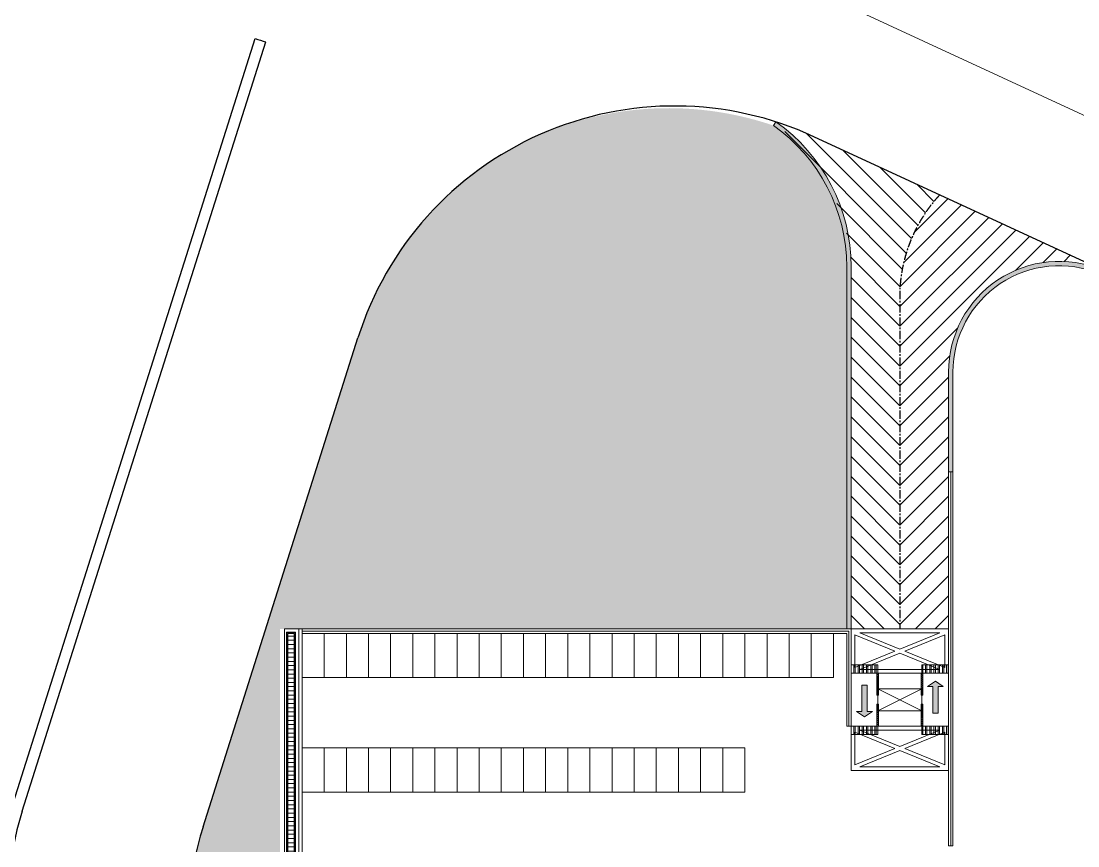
# Model space of a CAD drawing. Header units: millimetres. Extents: x -144017 to 231572, y -32146 to 76935.
# Drawn here: x -119689 to -71959, y 1000 to 38253 of the extents above; entities that cross this region are included whole.
import ezdxf

# ---------------------------------------------------------------- set-up
doc = ezdxf.new("R2010")
doc.units = ezdxf.units.MM
doc.header["$LTSCALE"] = 100
doc.header["$MEASUREMENT"] = 0
doc.linetypes.add('MB- XLHN 20160810$0$CENTER', pattern=[2, 1.25, -0.25, 0.25, -0.25])
for name, color, linetype, lineweight in [('1', 1, 'Continuous', 18), ('1.Fence Wall', 2, 'Continuous', 15), ('3.Curb', 6, 'Continuous', 15), ('ARC_HATCH', 8, 'Continuous', 0), ('Cong k.s ve', 5, 'Continuous', 0), ('HATCH', 8, 'Continuous', 9), ('TAN CANG-profile- REVISE1$0$8', 17, 'Continuous', 0), ('Trench', 30, 'Continuous', 15)]:
    doc.layers.add(name, color=color, linetype=linetype, lineweight=lineweight)
doc.layers.add('1ST_ALIGSIDEWALK', color=5, linetype='Continuous')
doc.layers.add('MB- XLHN 20160810$0$Tim_SHT', color=1, linetype='MB- XLHN 20160810$0$CENTER')
doc.layers.add('ARC-PAKING-AR', color=9, linetype='Continuous', lineweight=0, true_color=0x808080)
pattern_1 = [(31.12187335990033, (-8.214501429116353, 4.578078835154884), (-0.09846186459107055, 0.163081302488206), []), (31.12187335990033, (-8.127320336177945, 4.556539012643043), (-0.09846186459107055, 0.163081302488206), [])]
pattern_2 = [(346.1218733570547, (32.76273227110505, -105.4713818560122), (0.0152309475809043, 0.06164631567083102), [])]
pattern_3 = [(359.9999999957378, (-30076.26285645965, -0.0005669035599566996), (39.68750000590475, 79.37499999704765), [0, -79.37500000000001])]

# ---------------------------------------------------------------- blocks, each defined once
blk = doc.blocks.new('baixe')
at = {"layer": 'ARC-PAKING-AR'}
for points in [[(1.108882577624172, -0.0999704790301621), (0.1088825778570026, -0.09996956656686962), (0.1088807521155104, -2.099969567032531), (1.108880752348341, -2.099970480194315)], [(2.108882577042095, -0.09997139149345458), (1.108882577624172, -0.0999704790301621), (1.108880752464756, -2.099970480194315), (2.108880752930418, -2.0999713933561)], [(3.108882577973418, -0.0999723041895777), (2.108882577624172, -0.0999713921919465), (2.108880752464756, -2.0999713933561), (3.108880752464756, -2.0999723051209)], [(4.108882577624172, -0.09997321688570082), (3.108882578322664, -0.09997230488806963), (3.108880752697587, -2.099972303956747), (4.108880752697587, -2.099973217118531)], [(5.108882577857003, -0.09997321688570082), (4.108882577391341, -0.09997230488806963), (4.108880752697587, -2.099972304189578), (5.108880752930418, -2.099973217351362)], [(6.108882578322664, -0.09997412981465459), (5.108882578322664, -0.09997321711853147), (5.108880752930418, -2.09997321665287), (6.108880752814002, -2.099974129814655)], [(7.108882577274926, -0.09997504181228578), (6.108882578206249, -0.0999741293489933), (6.108880752464756, -2.099974129348993), (7.108880752814002, -2.099975042510778)], [(8.108882577624172, -0.09997504181228578), (7.108882578322664, -0.09997412958182395), (7.108880752814002, -2.099974129348993), (8.108880752930418, -2.099975043907762)], [(9.108882578322664, -0.0999759545084089), (8.108882577740587, -0.09997504227794707), (8.108880752930418, -2.099975042045116), (9.108880752581172, -2.099975955206901)], [(10.10888257797342, -0.09997595497407019), (9.108882578322664, -0.09997504204511642), (9.108880752464756, -2.099975042045116), (10.10888075223193, -2.099975956371054)], [(11.10888257750776, -0.09997595497407019), (10.10888257832266, -0.09997504227794707), (10.10888075293042, -2.099975042976439), (11.10888075269759, -2.099975956836715)], [(12.10888257808983, -0.09997595474123955), (11.10888257808983, -0.09997504227794707), (11.10888075269759, -2.099975042277947), (12.10888075269759, -2.099975955439731)], [(13.10888257832266, -0.09997595497407019), (12.108882577857, -0.09997504251077771), (12.10888075327966, -2.099975042045116), (13.10888075234834, -2.099975955439731)], [(14.10888257797342, -0.09997595497407019), (13.10888257832266, -0.09997504274360836), (13.10888075269759, -2.099975042045116), (14.10888075211551, -2.099975955672562)], [(15.10888257774059, -0.09997686883434653), (14.10888257797342, -0.09997595497407019), (14.10888075269759, -2.09997595474124), (15.10888075269759, -2.099976867903024)], [(16.10888257808983, -0.09997686743736267), (15.10888257808983, -0.09997595497407019), (15.108880752814, -2.099975954508409), (16.10888075258117, -2.099976867670193)], [(17.10888257832266, -0.09997686743736267), (16.10888257832266, -0.09997595497407019), (16.108880752814, -2.099975954508409), (17.10888075269759, -2.099976867670193)], [(18.10888257750776, -0.09997686720453203), (17.10888257820625, -0.09997595474123955), (17.10888075164985, -2.099975955206901), (18.10888075258117, -2.099976867670193)], [(19.10888257808983, -0.09997686720453203), (18.10888257797342, -0.09997595474123955), (18.10888075223193, -2.099975954508409), (19.108880752814, -2.099976869067177)], [(20.10888257797342, -0.09997686720453203), (19.108882577857, -0.09997595474123955), (19.10888075293042, -2.099975954508409), (20.10888075223193, -2.099976868135855)], [(21.10888257797342, -0.0999777796678245), (20.10888257797342, -0.09997686720453203), (20.10888075234834, -2.099976867670193), (21.1088807519991, -2.099977780599147)], [(22.1088825770421, -0.09997778036631644), (21.10888257832266, -0.09997686883434653), (21.10888075188268, -2.099976866273209), (22.10888075258117, -2.099977780831978)], [(23.10888257797342, -0.09997869236394763), (22.10888257762417, -0.09997778106480837), (22.10888075246476, -2.099977780366316), (23.10888075246476, -2.099978693528101)], [(24.108882577857, -0.09997960482724011), (23.10888257797342, -0.09997869236394763), (23.10888075258117, -2.09997869306244), (24.10888075211551, -2.099979607388377)], [(1.108883489388973, -5.278927124571055), (0.1088834905531257, -5.278926212340593), (0.1088816646952182, -7.278926211874932), (1.108881664578803, -7.278927126899362)], [(2.108883489621803, -5.278928036335856), (1.10888349020388, -5.278927125269547), (1.108881664811634, -7.278927124571055), (2.108881664695218, -7.27892803773284)], [(3.10888349020388, -5.278928037500009), (2.108883489854634, -5.278927124571055), (2.108881664928049, -7.2789271264337), (3.108881663996726, -7.278928038664162)], [(4.108883490087464, -5.278928037267178), (3.10888349020388, -5.278927125036716), (3.108881663880311, -7.278927125968039), (4.108881664462388, -7.278928039828315)], [(5.108883489272557, -5.278928037267178), (4.108883490320295, -5.278927126899362), (4.108881664113142, -7.278927124338225), (5.108881664695218, -7.278928038664162)], [(6.108883489854634, -5.278928039129823), (5.108883489738218, -5.278927126666531), (5.108881664811634, -7.278927125036716), (6.108881664695218, -7.278928038198501)], [(7.108883490087464, -5.278928039129823), (6.108883490320295, -5.278927125036716), (6.108881665044464, -7.278927124571055), (7.108881664695218, -7.27892803796567)], [(8.10888348997105, -5.278928037267178), (7.108883490320295, -5.278927125269547), (7.108881664113142, -7.278927124803886), (8.108881664811634, -7.27892803796567)], [(9.108883489156142, -5.278928036568686), (8.108883490320295, -5.278927125036716), (8.108881664113142, -7.278927125036716), (9.108881664462388, -7.278928039595485)], [(10.10888166481163, -5.278928950196132), (9.108881664113142, -5.27892803773284), (9.108879839768633, -7.278928037267178), (10.10887983848806, -7.278928950661793)], [(11.10888166446239, -5.278929862659425), (10.10888166539371, -5.278928949963301), (10.1088798395358, -7.27892894949764), (11.10887983965222, -7.278929862193763)], [(12.10888166469522, -5.278929862892255), (11.10888166492805, -5.278928949730471), (11.10887983895373, -7.278928951360285), (12.1088798395358, -7.278929862659425)], [(13.10888166446239, -5.278928951360285), (12.10888166422956, -5.278928038896993), (12.10887983976863, -7.278928035870194), (13.10887983976863, -7.278928949963301)], [(14.10888166492805, -5.278928950428963), (13.10888166446239, -5.278928038198501), (13.10887983965222, -7.278928037500009), (14.10887983848806, -7.278928950661793)], [(15.10887983907014, -5.278929862892255), (14.10887983988505, -5.278928949730471), (14.10887801425997, -7.278928949264809), (15.10887801437639, -7.278929862659425)], [(16.10887983976863, -5.278930774424225), (15.10887983918656, -5.278929862426594), (15.1088780144928, -7.278929861960933), (16.1088780144928, -7.278930775122717)], [(17.10887983965222, -5.278930774424225), (16.10887983976863, -5.278929862193763), (16.10887801472563, -7.278929861728102), (17.1088780136779, -7.278930774657056)], [(18.10887801425997, -5.278931687353179), (17.10887801484205, -5.27893077605404), (17.10887618805282, -7.278930773958564), (18.10887618910056, -7.27893168781884)], [(19.10887801437639, -5.27893259935081), (18.10887801402714, -5.278931688517332), (18.10887618886773, -7.278931687120348), (19.10887618886773, -7.278932600282133)], [(20.10887801460922, -5.278932601213455), (19.10887801437639, -5.278931688051671), (19.10887618933339, -7.278931686887518), (20.10887618816923, -7.278932600282133)]]:
    blk.add_lwpolyline(points, close=True, dxfattribs=at)
blk = doc.blocks.new('congkiemsoatve')
at = {"layer": 'Cong k.s ve'}
h = blk.add_hatch(dxfattribs=at)
h.set_pattern_fill('ANSI32', color=256, scale=0.01999999999999998, angle=314.9815234228138)
h.set_pattern_definition(pattern_1)
h.paths.add_polyline_path([(-0.1096223883796483, 2.503698272223119), (0.5105686509050429, 1.476485491148196), (0.8315948359668255, 1.670308059430681), (0.2114037971477956, 2.697520839923527)])
h = blk.add_hatch(color=256, dxfattribs=at)
h.dxf.hatch_style = 1
edge = h.paths.add_edge_path()
edge.add_line((-1.347308375872672, 1.19205806509126), (-0.3200243954779578, 1.81228997616563))
edge.add_line((-1.347308375872672, 1.19205806509126), (-1.471354758134112, 1.397514861193486))
edge.add_line((-1.471354758134112, 1.397514861193486), (-1.490741981077008, 0.9652832847787067))
edge.add_line((-1.490741981659085, 0.9652832846622914), (-1.099215611699037, 0.7811444732360542))
edge.add_line((-1.099215611582622, 0.7811444731196389), (-1.223261993727647, 0.9866012692218646))
edge.add_line((-1.223261993378401, 0.9866012693964876), (-0.195978012983687, 1.606833180470858))
edge.add_line((-0.1959780131001025, 1.606833180296235), (-0.3200243955943733, 1.81228997616563))
h = blk.add_hatch(dxfattribs=at)
h.set_pattern_fill('ANSI31', color=256, scale=0.02, angle=-69.95999528286036)
h.set_pattern_definition(pattern_2)
h.paths.add_polyline_path([(-0.3247855922672898, 0.9253115030005574), (0.5312842370476574, 1.442171684582718), (0.4899354225490242, 1.510657270497177), (-0.3661344067659229, 0.9937970889732242)])
h = blk.add_hatch(dxfattribs=at)
h.set_pattern_fill('ANSI32', color=256, scale=0.01999999999999998, angle=314.9815234228138)
h.set_pattern_definition(pattern_1)
h.paths.add_polyline_path([(-2.16418997803703, 1.263233837031294), (-1.544001426082104, 0.2360195542569272), (-1.865027611609548, 0.04219698708038777), (-2.485216163564473, 1.069411269098055)])
h = blk.add_hatch(dxfattribs=at)
h.set_pattern_fill('ANSI31', color=256, scale=0.02, angle=-69.95999528286036)
h.set_pattern_definition(pattern_2)
h.paths.add_polyline_path([(-0.6672135246917605, 0.7185674298671074), (-1.523283353773877, 0.2017072480521165), (-1.56463216803968, 0.2701928343158215), (-0.708562338957563, 0.7870530160143971)])
h = blk.add_hatch(dxfattribs=at)
h.set_pattern_fill('ANSI31', color=256, scale=0.02, angle=-69.95999528286036)
h.set_pattern_definition(pattern_2)
h.paths.add_polyline_path([(0.6675859570968896, -0.7183425695984624), (1.523655786179006, -0.2014823877252638), (1.565004600444809, -0.2699679739307612), (0.7089347713626921, -0.7868281557457522)])
h = blk.add_hatch(dxfattribs=at)
h.set_pattern_fill('ANSI32', color=256, scale=0.01999999999999998, angle=314.9815234228138)
h.set_pattern_definition(pattern_1)
h.paths.add_polyline_path([(2.164562410674989, -1.263008976820856), (1.544373858487234, -0.2357946943375282), (1.865400044014677, -0.04197212716098875), (2.485588595969602, -1.06918640906224)])
h = blk.add_hatch(dxfattribs=at)
h.set_pattern_fill('ANSI31', color=256, scale=0.02, angle=-69.95999528286036)
h.set_pattern_definition(pattern_2)
h.paths.add_polyline_path([(0.3251580246724188, -0.9250866429065354), (-0.5309118044096977, -1.44194682437228), (-0.4895629901438951, -1.510432410461362), (0.3665068389382213, -0.9935722288209945)])
h = blk.add_hatch(color=256, dxfattribs=at)
h.dxf.hatch_style = 1
edge = h.paths.add_edge_path()
edge.add_line((1.404617841355503, -1.165652474446688), (0.3773338608443737, -1.785884385521058))
edge.add_line((1.404617841355503, -1.165652474446688), (1.528664223616943, -1.371109270548914))
edge.add_line((1.528664223616943, -1.371109270257875), (1.548051446559839, -0.9388776938430965))
edge.add_line((1.548051446676254, -0.9388776938430965), (1.156525076832622, -0.7547388824168593))
edge.add_line((1.156525076366961, -0.7547388823586516), (1.280571458511986, -0.9601956784608774))
edge.add_line((1.280571458628401, -0.960195678693708), (0.2532874781172723, -1.580427589768078))
edge.add_line((0.2532874783501029, -1.580427589302417), (0.3773338608443737, -1.785884385171812))
h = blk.add_hatch(dxfattribs=at)
h.set_pattern_fill('ANSI32', color=256, scale=0.01999999999999998, angle=314.9815234228138)
h.set_pattern_definition(pattern_1)
h.paths.add_polyline_path([(0.1099948205519468, -2.50347341230372), (-0.5101962187327445, -1.476260631461628), (-0.8312224033288658, -1.670083199394867), (-0.2110313647426665, -2.697295980062336)])
for p, q in [((-0.08863905095495284, 1.114612350123934), (0.08901148242875934, -1.114387490204535)), ((-0.9447088802699, 0.5977521684835665), (0.9450813117437065, -0.5975273089134134))]:
    blk.add_line(p, q, dxfattribs=at)
for points in [[(-3.876329637132585, 0.2295134736341424), (-1.602144838310778, -3.53719377546804), (3.876702069537714, -0.2292886137147434), (1.602517270483077, 3.537418635387439)], [(-0.1096223876811564, 2.503698272339534), (2.16456241090782, -1.263008976646233), (3.876702069537714, -0.2292886135983281), (1.602517270948738, 3.537418635387439)], [(-0.1096223883796483, 2.503698272223119), (0.5105686509050429, 1.476485491148196), (0.8315948359668255, 1.670308059430681), (0.2114037971477956, 2.697520839923527)], [(-0.3247855922672898, 0.9253115030005574), (0.5312842370476574, 1.442171684582718), (0.4899354225490242, 1.510657270497177), (-0.3661344067659229, 0.9937970889732242)], [(-2.16418997803703, 1.263233836391009), (0.1099948196206242, -2.503473413118627), (-1.60214483900927, -3.537193775584456), (-3.876329637132585, 0.2295134738669731)], [(-2.16418997803703, 1.263233837031294), (-1.544001426082104, 0.2360195542569272), (-1.865027611609548, 0.04219698708038777), (-2.485216163564473, 1.069411269098055)], [(-0.08863905095495284, 1.114612350123934), (-0.9447088802699, 0.5977521686581895), (0.08901148242875934, -1.114387490204535), (0.9450813117437065, -0.5975273089134134)], [(-0.6672135246917605, 0.7185674298671074), (-1.523283353773877, 0.2017072480521165), (-1.56463216803968, 0.2701928343158215), (-0.708562338957563, 0.7870530160143971)], [(0.6675859570968896, -0.7183425695984624), (1.523655786179006, -0.2014823877252638), (1.565004600444809, -0.2699679739307612), (0.7089347713626921, -0.7868281557457522)], [(2.164562410674989, -1.263008976820856), (1.544373858487234, -0.2357946943375282), (1.865400044014677, -0.04197212716098875), (2.485588595969602, -1.06918640906224)], [(0.3251580246724188, -0.9250866429065354), (-0.5309118044096977, -1.44194682437228), (-0.4895629901438951, -1.510432410461362), (0.3665068389382213, -0.9935722288209945)], [(0.1099948205519468, -2.50347341230372), (-0.5101962187327445, -1.476260631461628), (-0.8312224033288658, -1.670083199394867), (-0.2110313647426665, -2.697295980062336)]]:
    blk.add_lwpolyline(points, close=True, dxfattribs=at)
for points in [[(1.767540515866131, 1.329333234520163), (1.466296667233109, 3.25659223808907), (0.2023306777700782, 2.493460927740671), (1.767540516098961, 1.329333234054502)], [(1.962094804970548, 1.184633124736138), (3.527304642833769, 0.02050543134100735), (1.660850955871865, 3.11189212766476), (1.962094804970548, 1.18463312467793)], [(1.804984877118841, 1.089776534237899), (0.2397750385571271, 2.253904227341991), (2.106228725519031, -0.8374824689817615), (1.804984877118841, 1.089776534005068)], [(-1.999166733818129, -0.9448515644762665), (-3.56437657144852, 0.2192761288024485), (-2.300410581985489, 0.9824074390344322), (-1.999166733352467, -0.9448515648837201)], [(-1.804612445179373, -1.089551674027462), (-2.105856293346733, 0.8377073298906907), (-0.2394026075489819, -2.253679367189761), (-1.804612445179373, -1.089551674260292)], [(1.999539165990427, 0.9450764243956655), (2.300783014623448, -0.9821825793478638), (3.564749003853649, -0.2190512689994648), (1.999539166223258, 0.9450764241628349)], [(-1.961722372332588, -1.184408265573438), (-1.660478523466736, -3.111667268967722), (-3.526932209497318, -0.02028057223651558), (-1.961722372332588, -1.184408265457023)], [(-1.767168083693832, -1.329108375008218), (-0.2019582458306104, -2.49323606811231), (-1.465924235060811, -3.256367378227878), (-1.767168083693832, -1.329108375008218)]]:
    blk.add_lwpolyline(points, dxfattribs=at)
at = {"layer": 'Cong k.s ve', "flags": 128}
for points in [[(-0.3196519622579217, 1.812514836085029), (-1.347308375872672, 1.19205806509126), (-1.471354758134112, 1.397514861193486), (-1.490741981659085, 0.9652832846622914), (-1.099215611582622, 0.7811444731196389), (-1.223261993378401, 0.9866012693964876), (-0.1956055797636509, 1.607058040332049), (-0.3196519622579217, 1.812514836085029)], [(0.3769614270422608, -1.786109245382249), (1.404617841355503, -1.165652474446688), (1.528664223616943, -1.371109270257875), (1.548051446676254, -0.9388776938430965), (1.156525076366961, -0.7547388823586516), (1.280571458628401, -0.960195678693708), (0.2529150447808206, -1.580652449280024), (0.3769614270422608, -1.786109245382249)]]:
    blk.add_lwpolyline(points, dxfattribs=at)

msp = doc.modelspace()

# ---------------------------------------------------------------- hatches: boundary and pattern name
at = {"layer": 'ARC_HATCH'}
h = msp.add_hatch(dxfattribs=at)
h.set_pattern_fill('ANGLE', color=256, scale=200, angle=33.91813135582277, style=0)
h.set_pattern_definition([(44.99999999573775, (-30076.26288746222, -418178.4740657286), (-987.8281732441221, 987.828173391092), [1015.999999999999, -380.9999999999998]), (134.9999999957377, (-30076.26288746222, -418178.4740657286), (-987.8281733910922, -987.8281732441221), [1016, -380.9999999999999])])
h.paths.add_polyline_path([(107882.6608971358, 20832.93733373977), (108061.0750021144, 21757.94874898851), (69929.89318173681, 21922.25860315413), (39269.19840504823, 22024.80188635769, -0.09445108774179375), (-48404.61881400429, 39039.72174451975), (-84030.45710070228, 53270.42787567325, -0.3837196270697199), (-86988.0958882565, 59270.50409111544), (-88822.33718754031, 59067.35589178914, 0.35529364105406), (-82170.64980403922, 45463.93247447384), (-58884.35643607526, 34692.77105694319, 0.07534880944523575), (-3053.741034755541, 18467.1692322242, 0.03309263223155202), (8556.591876339458, 17696.78149597708), (76716.17945576698, 17690.28002930537), (96715.23076997523, 16806.79234247879), (102951.6032671788, 16779.91939413533, 0.3606623973965681)])
h = msp.add_hatch(dxfattribs=at)
h.set_pattern_fill('DOTS', color=256, scale=50, angle=-11.08186864417722)
h.set_pattern_definition(pattern_3)
edge = h.paths.add_edge_path()
edge.add_line((-82399.97879708838, 10800.00000138415), (-82399.97879587789, 27159.00182741691))
edge.add_arc((-90199.97879617175, 27159.00182816343), 7800.000000293861, 359.9999999945164, 414.8868896540429)
edge.add_line((-85713.47772542544, 33539.54319600805), (-85598.43923642629, 33703.14682064659))
edge.add_arc((-90199.97879599266, 27159.00182797264), 8000.000000212121, -3.6804976843995973e-09, 54.886889655111816, ccw=False)
edge.add_line((-82199.97879578054, 27159.00182745873), (-82199.978796991, 10800.00000142597))
edge.add_line((-82199.978796991, 10800.00000142597), (-82399.97879708838, 10800.00000138415))
h = msp.add_hatch(dxfattribs=at)
h.set_pattern_fill('DOTS', color=256, scale=50, angle=-11.08186864417722)
h.set_pattern_definition(pattern_3)
edge = h.paths.add_edge_path()
edge.add_line((-70956.35156008514, 26835.80088850259), (-70879.53375848295, 27020.46010315535))
edge.add_arc((-72799.97879615985, 22403.97974929975), 5000.000000027248, 67.41280362382473, 179.9999999957091)
edge.add_line((-77799.97879618709, 22403.97974967421), (-77799.9787972935, 17900.00000028161))
edge.add_line((-77799.9787972935, 17900.00000028161), (-77599.97879703334, 17900.00000053449))
edge.add_line((-77599.97879703334, 17900.00000053449), (-77599.9787962067, 22403.97974973894))
edge.add_arc((-72799.97879620871, 22403.97974931855), 4799.999999997992, 67.41280362309777, 179.999999994982, ccw=False)
at = {"layer": 'HATCH'}
h = msp.add_hatch(dxfattribs=at)
h.set_pattern_fill('ANSI31', color=256, scale=60, angle=303.9181313558228)
h.set_pattern_definition([(359.9999999957378, (-30176.26285619836, -0.0005684428615495563), (1.417143380422203e-08, 190.5), [])])
h.paths.add_polyline_path([(-107694.9788034895, 10645.00000139605), (-107304.9787970686, 10645.00000135045), (-107299.9787981796, -900.020062608557), (-107694.9788044096, -900.0200626626029)])
at = {"layer": 'TAN CANG-profile- REVISE1$0$8'}
h = msp.add_hatch(dxfattribs=at)
h.set_pattern_fill('GRASS', color=256, scale=69.99999999999999, angle=-11.08186864417722)
h.set_pattern_definition([(90, (-30076.26285645965, -0.0005669035599566996), (-1257.235856706474, 1257.235856893526), [333.375, -2181.0967136]), (44.99999999573775, (-30076.26285645965, -0.0005669035599566996), (-1257.235856856155, 1257.235857043208), [333.3749999999998, -1444.624999999999]), (134.9999999957377, (-30076.26285645965, -0.0005669035599566996), (-1257.235857043208, -1257.235856856155), [333.3749999999999, -1444.625])])
edge = h.paths.add_edge_path(flags=16)
edge.add_line((89252.22992804041, -999.9926423951983), (88252.22992826605, -999.9928319306928))
edge.add_arc((88252.22983365733, -499.9928315902071), 500.0000001727975, 180.0000108688295, 270.00001085317393, ccw=False)
edge.add_line((87752.22983355733, -499.9929264728853), (87752.22964395469, 500.007072958746))
edge.add_arc((88252.22964410542, 500.0071678390668), 500.0000001951738, 90.00001086626543, 180.0000108662654, ccw=False)
edge.add_line((88252.22954936267, 1000.007168033102), (89252.22954959402, 1000.007357479102))
edge.add_arc((89252.22964414256, 500.0073573933332), 499.9999999219319, 1.084264658857137e-05, 90.0000108452108, ccw=False)
edge.add_line((89752.22964419669, 500.0074520420167), (89752.2298335261, -499.9925475733471))
edge.add_arc((89252.2298333688, -499.9926424580626), 500.0000001951738, -89.99998914169782, 1.0866265483855386e-05, ccw=False)
edge = h.paths.add_edge_path(flags=16)
edge.add_line((117752.2298318279, -499.9872363727773), (117752.229645648, 500.0127635747485))
edge.add_arc((118252.2296456771, 500.0128568067157), 499.9999999961491, 90.00001062549069, 180.0000106804207, ccw=False)
edge.add_line((118252.229552923, 1000.012856611225), (119252.2295530543, 1000.013042517996))
edge.add_arc((119252.2296460085, 500.0130429020501), 499.9999998371518, 1.0654237826202007e-05, 90.00001065680198, ccw=False)
edge.add_line((119752.2296459758, 500.013135867106), (119752.2298317683, -499.9868642417714))
edge.add_arc((119252.2298318928, -499.9869572665484), 499.9999999513964, -89.99998933010659, 1.0654237826202007e-05, ccw=False)
edge.add_line((119252.2299249977, -999.9869571398012), (118252.2299252787, -999.9871433645603))
edge.add_arc((118252.2298320751, -499.987143219565), 500.0000001103937, 180.0000106752925, 270.0000106778566, ccw=False)
edge = h.paths.add_edge_path(flags=16)
edge.add_line((147752.2298337748, -499.981553552323), (147752.2296438046, 500.0184464257909))
edge.add_arc((148252.2296438295, 500.0185413421423), 499.9999999666846, 90.00001088448522, 180.0000108713937, ccw=False)
edge.add_line((148252.2295488071, 1000.018541348021), (149252.2295486015, 1000.018731591379))
edge.add_arc((149252.2296437244, 500.0187314101786), 500.0000002399265, 1.089501250817193e-05, 90.00001089244842, ccw=False)
edge.add_line((149752.2296438243, 500.0188262928277), (149752.2298337496, -499.9811739137513))
edge.add_arc((149252.2298336525, -499.9812685787037), 500.0000000809292, -89.99998912064308, 1.086882957679336e-05, ccw=False)
edge.add_line((149252.2299286293, -999.9812688185484), (148252.2299288797, -999.981458833412))
edge.add_arc((148252.2298339918, -499.9814586925495), 500.0000001951738, 180.0000108662654, 270.0000108662654, ccw=False)
edge = h.paths.add_edge_path()
edge.add_line((71249.89730795065, -7499.996410931664), (61964.38365299813, -7499.997815003007))
edge.add_line((61964.38365302136, -7499.997814884176), (61964.38370115517, -7749.997812513117))
edge.add_line((61964.38370116637, -7749.997812581772), (60564.38365354118, -7499.998080530058))
edge.add_line((60564.38365358283, -7499.998080477468), (-71735.61634721723, -7500.023168075597))
edge.add_line((-71735.61634722305, -7500.023168129497), (-71735.61633779087, -7550.023166952858))
edge.add_line((-71735.61633785433, -7550.023166889179), (-72835.89156514447, -7550.0233755839))
edge.add_line((-72835.89156516257, -7550.023375584191), (-77597.82428514755, -7550.014109972923))
edge.add_line((-77597.82428508968, -7550.014110103832), (-77597.82428477202, -7680.00928200176))
edge.add_line((-77597.82428481823, -7680.009281912993), (-107997.8242841528, -7680.00928104081))
edge.add_line((-107997.8242841239, -7680.009281101491), (-107997.824283935, -2300.029344686045))
edge.add_line((-107997.8242839302, -2300.029344482027), (-108397.8242842477, -2300.02934424745))
edge.add_line((-108397.8242841961, -2300.029344308772), (-108397.8242838832, -900.029344580922))
edge.add_line((-108397.8242839702, -900.0293447005388), (-107997.8242844077, -900.0293445499847))
edge.add_line((-107997.8242843604, -900.0293445023126), (-107997.8242828778, 10799.99071898192))
edge.add_line((-107997.8242829496, 10799.99071889158), (-82399.97879703534, 10799.99071673185))
edge.add_line((-82399.97879700013, 10799.99071683886), (-82399.97876938675, 27159.63416912858))
edge.add_arc((-90198.76081603937, 27159.64090891925), 7798.782046660333, -4.951540799689846e-05, 54.87870966651582)
edge.add_arc((-90444.17256359258, 19645.15376595821), 14677.17007369409, 71.19103231802849, 162.9588049963515)
edge.add_line((-104476.9311660268, 23946.43350333004), (-111467.0947107264, 1864.629285522329))
edge.add_arc((-97166.51261818147, -2662.32904853631), 14999.99999812235, 162.4344195154996, 215.2158596385753)
edge.add_line((-109421.2922499677, -11312.20628013287), (-105377.9799650058, -17040.59984098366))
edge.add_arc((-93123.20033260799, -8390.72260814978), 14999.99999938978, 215.2158596412977, 274.2562838386268)
edge.add_line((-92009.93240500154, -23349.35337772957), (-49995.04976506079, -20222.47485286111))
edge.add_arc((26004.04076379299, -1041398.335579772), 1024000.000142811, 89.75311012119721, 94.25628383824483, ccw=False)
edge.add_line((30416.48537493753, -17407.84215471291), (231572.3973175572, -18274.63665028839))
edge.add_line((231572.3973176681, -18274.63665015259), (231571.3143646722, 3725.572263129259))
edge.add_line((231571.3143646309, 3725.572263072827), (96650.88894074096, 4306.953546874807))
edge.add_line((96650.88894069992, 4306.953546844888), (88543.91269833592, 4665.005323740537))
edge.add_arc((87764.7410890031, -634.2084488558176), 5356.190344418337, 81.63543185097565, 142.3703643290098)
edge.add_line((83522.7778869106, 2636.039737227431), (81426.71238279573, 68.19384043765604))
edge.add_arc((75393.57680101029, 8076.745108986361), 10026.74515338899, 270.0047742223393, 306.9920562464024, ccw=False)
edge.add_line((75394.41228856216, -1950.00000956346), (72991.1444458125, -1950.000009303825))
edge.add_line((72991.14444588649, -1950.000009231037), (71250.02120208423, -1950.000009135256))
edge.add_line((71250.02120211726, -1950.00000917018), (71249.89730802932, -7499.996410835098))

# ---------------------------------------------------------------- linework, layer by layer
at = {"layer": '1'}
msp.add_lwpolyline([(-61403.26242601639, 29247.12025876105), (-105024.09745144, 49424.09938506069)], dxfattribs=at)
at = {"layer": '1', "ltscale": 0.1, "flags": 128}
for points in [[(-77699.97879853367, 999.9999997002014), (-77699.97879729065, 17900.00000006854)], [(-107149.9787973669, 10800.00000204146), (-107149.9787991697, -900.0200627333834)], [(-106989.97879725, 10700.0000033589), (-82299.97879739266, 10700.0000013081), (-82299.97879809487, 6399.999690861907)]]:
    msp.add_lwpolyline(points, dxfattribs=at)
at = {"layer": '1.Fence Wall'}
msp.add_lwpolyline([(-77799.97879830256, 999.999999867403), (-77599.97879883595, 999.9999997898412), (-77599.9787975013, 17900.00000062614), (-77799.97879696789, 17900.00000070373)], close=True, dxfattribs=at)
at = {"layer": '1.Fence Wall', "flags": 128}
msp.add_lwpolyline([(-106989.9787972062, 10600.00000342718), (-106989.978797131, 10800.00000350166), (-82199.97879760127, 10800.00000203139), (-82199.97879800037, 6399.999691116798), (-82399.97879798076, 6399.999691052042), (-82399.97879765683, 10600.00000189219), (-106989.9787970434, 10600.00000363824)], dxfattribs=at)
at = {"layer": '1ST_ALIGSIDEWALK'}
for p, q in [((-120034.6657409287, 2971.244278335711), (-109114.7533279761, 37467.05634654386)), ((-119638.8549008831, 2564.862232801854), (-108638.0672581177, 37316.15773546169)), ((-63922.16841305332, 23801.46945928122), (-83881.2386165509, 33033.6114540477)), ((-111469.2492243471, 1864.638570531213), (-104479.0856790363, 23946.44278971106))]:
    msp.add_line(p, q, dxfattribs=at)
for centre, radius, start, end in [((-104953.7719448586, 49783.15288434629), 13000, 251.3325096807669, 253.5363293540124), ((-90178.50358442552, 19419.48445576784, -2.132385144845028e-07), 15000, 65.17692357263876, 162.4344195149012), ((-105338.2728062265, -1962.096100907365), 15000, 162.4344195149012, 215.3562859210783), ((-97168.66712999088, -2662.319764090993), 15000, 162.4344195149012, 215.2158595750223)]:
    msp.add_arc(centre, radius, start, end, dxfattribs=at)
at = {"layer": '3.Curb', "flags": 128}
msp.add_lwpolyline([(-82399.97879708838, 10800.00000138415), (-82399.97879587789, 27159.00182741691, 0.2441754177115611), (-85713.47772542544, 33539.54319600805), (-85598.43923642629, 33703.14682064659, -0.2441754177081667), (-82199.97879578054, 27159.00182745873), (-82199.978796991, 10800.00000142597)], format="xyb", close=True, dxfattribs=at)
msp.add_lwpolyline([(-70956.35156008514, 26835.80088850259), (-70879.53375848295, 27020.46010315535, 0.5350004013598667), (-77799.97879618709, 22403.97974967421), (-77799.9787972935, 17900.00000028161), (-77599.97879703334, 17900.00000053449), (-77599.9787962067, 22403.97974973894, -0.5350004013598667), (-70956.35155999349, 26835.80088897052)], format="xyb", dxfattribs=at)
at = {"layer": 'ARC_HATCH'}
for p, q in [((-79711.7119361342, 27771.63832775241), (-85201.15996870567, 33261.08636153856)), ((-79472.80032420388, 28430.75232805658), (-84232.8510497536, 33190.803054135)), ((-79180.91608045233, 29036.89369678404), (-82572.07564749892, 32428.05326383654)), ((-78841.35002468684, 29595.35325309541), (-80901.16335205655, 31655.1665809018)), ((-78457.37357855996, 30109.40241892909), (-79230.25105799272, 30882.27989775114)), ((-79345.31441284821, 28714.5695708408), (-77826.78330358083, 30233.10067992532)), ((-79889.25816781697, 27051.15894772887), (-82852.00410309923, 30013.90488331433)), ((-79990.43105297818, 26273.40170664483), (-76598.75919046684, 29665.07356880937)), ((-79829.97028039399, 27331.888091448), (-77212.77124704674, 29949.08712425036)), ((-79999.97879594436, 25365.82835164882), (-75984.7471336071, 29381.06001355653)), ((-79991.68818084704, 26255.5633482445), (-82410.7162309883, 28674.59139877849)), ((-79999.97879628692, 24467.80273950423), (-75370.73507707298, 29097.04645788154)), ((-79999.97879627853, 23569.77712729096), (-74756.72302049311, 28813.03290244058)), ((-79999.97879638709, 22671.75151510056), (-74142.710963842, 28529.01934674269)), ((-74777.3317500411, 26996.37294888779), (-73528.69890737906, 28245.00579132463)), ((-73524.46592876053, 27351.21315778067), (-72914.68685068216, 27960.99223586073)), ((-79999.97879617836, 25365.82835169462), (-82235.27336412852, 27601.12291986367)), ((-72578.57796275301, 27399.07551149724), (-72300.67479386827, 27676.9786803739)), ((-79999.97879628692, 24467.80273950423), (-82199.97879594631, 26667.80273974867)), ((-79999.97879627853, 23569.77712729096), (-82199.97879598374, 25769.77712730141)), ((-79999.97879645828, 22671.75151535746), (-82199.97879604649, 24871.75151534498)), ((-79999.97879644987, 21773.72590314416), (-77392.37199503876, 24381.33270407867)), ((-79999.97879640406, 21773.72590337813), (-82199.97879610927, 23973.72590338858)), ((-79999.97879651262, 20875.70029118774), (-82199.97879626369, 23075.70029096422)), ((-79999.97879655845, 20875.70029095377), (-77747.21220421462, 23128.4668830038)), ((-79999.9787966212, 19977.67467899737), (-82199.97879632647, 22177.67467900782)), ((-79999.97879655007, 19977.67467874047), (-77799.97879609698, 22177.67467884492)), ((-79999.97879649585, 19079.64906676117), (-82199.97879631803, 21279.64906679452)), ((-79999.97879661282, 19079.64906678407), (-77799.97879627673, 21279.6490669114)), ((-79999.9787967214, 18181.62345459367), (-82199.9787963808, 20381.62345483809)), ((-79999.9787966756, 18181.62345482767), (-77799.97879638535, 20381.62345472103)), ((-79999.97879666716, 17283.59784261437), (-82199.97879637242, 19483.59784262479)), ((-79999.978796713, 17283.59784238038), (-77799.9787964939, 19483.59784253067)), ((-79999.97879689274, 16385.57223044688), (-82199.97879655217, 18585.57223069132)), ((-79999.97879689274, 16385.57223044688), (-77799.97879660249, 18585.57223034027)), ((-79999.97879695552, 15487.54661849048), (-82199.97879654376, 17687.54661847802)), ((-79999.97879700136, 15487.54661825651), (-77799.9787965941, 17687.54661812697)), ((-79999.97879694714, 14589.52100627718), (-82199.97879676931, 16789.52100631053)), ((-79999.97879694714, 14589.52100627718), (-77799.97879661105, 16789.52100640454)), ((-79999.97879700988, 13691.49539432078), (-82199.97879683209, 15891.49539435413)), ((-79999.97879717269, 13691.49539410972), (-77799.97879671963, 15891.49539421414)), ((-79999.97879716428, 12793.46978189642), (-82199.97879686952, 14993.46978190687)), ((-79999.97879716428, 12793.46978189642), (-77799.97879682819, 14993.46978202375)), ((-79999.97879711006, 11895.44416991709), (-82199.97879688645, 14095.44417018443)), ((-79999.97879722706, 11895.44416993999), (-77799.9787969368, 14095.44416983338)), ((-79999.97879721865, 10997.41855772669), (-82199.97879683223, 13197.4185582051)), ((-79999.97879749845, 10997.41855753856), (-77799.97879716239, 13197.41855766592)), ((-80700.58585298719, 10800.00000149035), (-82199.97879698663, 12299.39294578074)), ((-79299.3717415843, 10800.00000135909), (-77799.97879699117, 12299.39294566368)), ((-81598.61146520049, 10800.00000148194), (-82199.97879709525, 11401.36733359037)), ((-78401.346129371, 10800.0000013675), (-77799.97879709973, 11401.36733347329)), ((-82188.11352293863, 10800.00000151125), (-82199.9787972644, 10811.86527575814))]:
    msp.add_line(p, q, dxfattribs=at)
at = {"layer": 'HATCH'}
msp.add_lwpolyline([(-107694.978803352, 10645.00000209798), (-107304.9787970939, 10645.00000184131), (-107304.9787981824, -895.0200627591403), (-107694.9788044405, -895.0200625024736)], close=True, dxfattribs=at)
at = {"layer": 'MB- XLHN 20160810$0$Tim_SHT', "ltscale": 3, "flags": 128}
msp.add_lwpolyline([(-78199.08782090456, 30405.31151580595, 0.1763558537430943), (-79999.97879600173, 26114.3545723217), (-79999.97879720188, 10800.00000092239)], format="xyb", dxfattribs=at)
at = {"layer": 'Trench', "flags": 128}
for points in [[(-106999.9787985473, -900.020062688156), (-106999.9787971666, 10800.00000241233), (-107799.9788041942, 10800.00000184451), (-107799.9788052746, -900.0200623429555)], [(-107699.9788046867, -900.0200626705773), (-107699.9788034972, 10650.00000246117), (-107299.9787970359, 10650.00000228922), (-107299.9787982966, -900.0200625856523)], [(-106999.9787971715, 10800.000003628), (-106999.9787983162, -800.0200613526104)]]:
    msp.add_lwpolyline(points, dxfattribs=at)
at = {"layer": 'Trench', "ltscale": 5}
msp.add_lwpolyline([(-107349.9787981225, -900.0200625134748), (-107349.9787969545, 10600.00000181061), (-107649.9788042319, 10600.00000192987), (-107649.9788052829, -900.0200624171121)], dxfattribs=at)

# ---------------------------------------------------------------- block references
at = {"layer": 'ARC-PAKING-AR', "xscale": 1000, "yscale": 1000, "zscale": 1000, "rotation": 359.9999999957378}
msp.add_blockref('baixe', (-107108.8613748848, 10699.97778462881), dxfattribs=at)
at = {"layer": 'Cong k.s ve', "xscale": 1000, "yscale": 1000, "zscale": 1000, "rotation": 58.87812663868313}
msp.add_blockref('congkiemsoatve', (-79999.97879753602, 7599.782476888562), dxfattribs=at)

doc.saveas('drawing.dxf')
